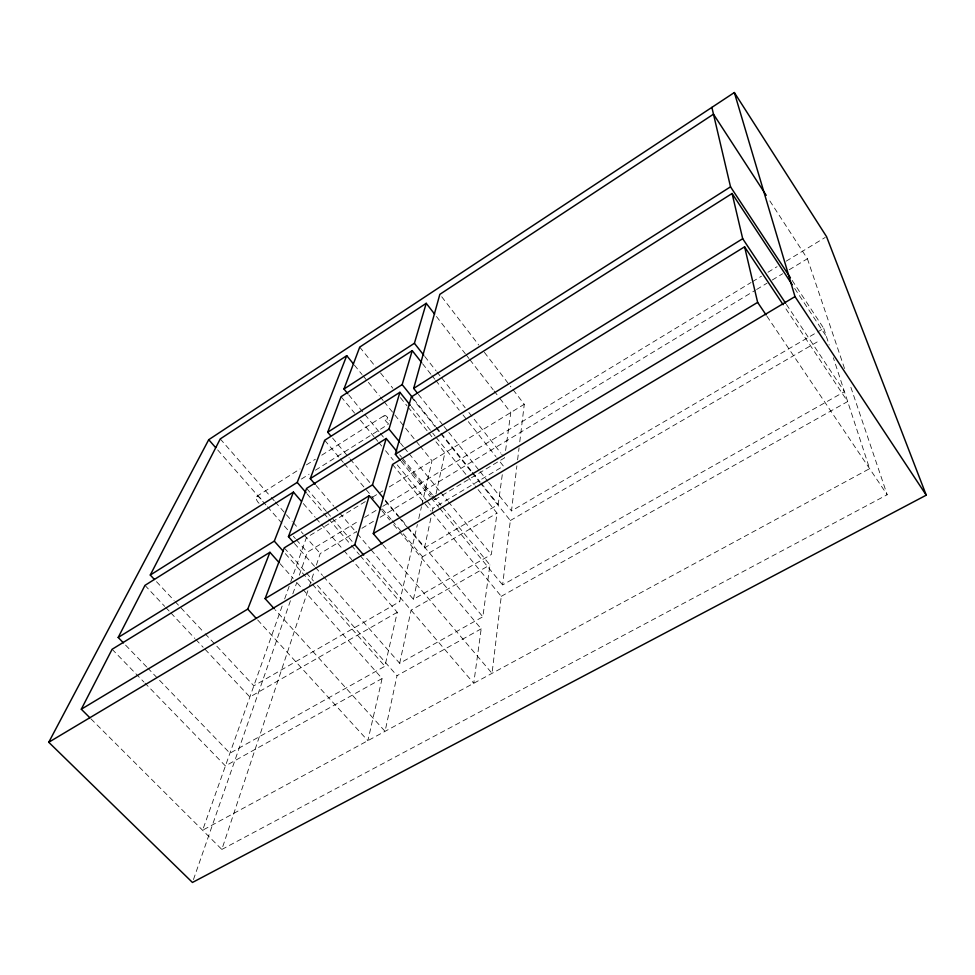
<?xml version="1.0" encoding="UTF-8"?>
<svg xmlns="http://www.w3.org/2000/svg" width="975" height="975" viewBox="0 0 975 975"><rect width="100%" height="100%" fill="white"/><g stroke="black" fill="none" stroke-linecap="round" stroke-linejoin="round"><path stroke-width="0.73" stroke-dasharray="4.88 3.66" d="M431.974 512.326L501.26 596.334L492.034 673.347L383.102 545.122M786.423 304.444L844.447 391.682L502.625 584.915L510.339 520.54L480.821 483.71M792.114 280.349L823.753 328.368L511.485 510.924L516.884 465.855M517.603 459.847L519.053 447.83M519.773 441.821L524.27 404.272L510.352 386.149M399.445 531.582L481.187 628.838L473.74 683.268L364.76 556.14M323.517 576.566L399.677 663.305L482.844 616.785L489.925 564.952L441.919 506.403M371.17 549.9L413.424 599.32L491.363 554.458L497.018 513.143L475.117 485.891M407.855 528.023L424.478 547.877L498.201 504.477L502.442 473.509M505.586 450.535L510.79 412.523L498.712 396.923M481.187 628.838L397.032 675.663L385.064 731.335L275.279 609.887M399.677 663.305L411.109 610.118L489.925 564.952M413.424 599.32L422.553 556.798L497.018 513.143M424.478 547.877L431.084 517.116M432.339 511.253L432.973 508.328L503.453 466.135L496.872 457.811M431.949 496.251L434.813 499.748L435.752 495.349M436.069 493.886L444.88 452.875L433.534 438.774M297.217 583.001L382.102 678.515L367.867 740.659L256.986 619.21M147.713 668.033L229.942 753.2L384.906 666.254L397.276 612.3L352.779 560.783M205.164 633.75L253.841 685.815L399.726 601.599L417.385 524.513M418.75 518.578L421.468 506.72M421.797 505.245L431.986 460.761L420.493 446.599M386.904 419.518L387.538 417.41M90.955 718.843L221.837 849.444L308.722 588.169M309.197 586.718L313.999 572.288M316.4 565.061L320.239 553.52L356.716 531.448M193.452 879.584L290.83 599.588M292.829 593.848L296.827 582.367M299.325 575.189L307.308 552.216L359.361 520.577M282.141 606.036L202.605 830.249L869.615 468.658L833.357 357.752M284.676 598.918L290.233 583.245M290.733 581.819L306.406 537.664L365.954 501.199M256.669 496.433L300.056 468.938M306.43 464.892L315.364 459.225M321.75 455.191L384.284 415.557M301.397 479.066L309.051 474.228M315.437 470.206L388.245 424.296M372.438 497.226L378.909 493.265M380.201 492.472L382.797 490.888M389.269 486.927L524.27 404.272M364.577 517.408L377.581 509.498M382.785 506.342L751.067 282.506M752.371 281.714L761.475 276.181M767.983 272.232L777.087 266.687M786.203 261.154L825.24 237.425M361.92 528.292L373.644 521.198M380.165 517.262L755.308 290.27M756.612 289.49L767.033 283.177M772.249 280.032L782.669 273.719M789.177 269.783L807.41 258.741L767.861 197.876M434.813 499.748L504.587 457.836L501.772 454.265M510.339 520.54L819.865 340.372M397.276 612.3L249.88 696.991L204.177 648.363M501.26 596.334L847.665 401.542L783.985 305.943M382.102 678.515L225.42 765.936L144.946 683.073M221.837 849.444L887.189 494.752L849.737 383.943M112.113 649.277L143.886 681.988M125.568 645.097L146.652 666.937M144.97 585.366L164.702 606.365M165.75 607.474L169.906 611.886M170.942 612.995L194.829 638.418M195.865 639.527L203.141 647.254M156.5 581.685L174.098 600.515M175.134 601.624L204.128 632.641M280.044 563.66L293.17 578.443M285.358 553.642L311.5 583.221M312.512 584.354L384.906 666.254M284.225 547.865L305.37 571.825M306.382 572.959L313.426 580.954M317.46 585.512L397.032 675.663M294.462 543.465L314.498 566.292M315.498 567.438L322.518 575.421M217.681 449.938L266.48 505.623M267.479 506.756L288.393 530.619M293.365 536.299L295.364 538.578M296.363 539.711L307.308 552.216M220.252 438.921L270.246 496.226M271.245 497.372L274.243 500.809M275.243 501.954L292.244 521.43M293.243 522.576L297.241 527.158M301.238 531.741L303.237 534.032M304.249 535.178L320.239 553.52M303.335 503.551L315.193 517.286M316.18 518.432L320.141 523.002M321.128 524.148L342.883 549.339M343.87 550.485L351.78 559.638M307.076 493.874L322.847 512.204M323.834 513.35L327.783 517.932M328.77 519.078L350.452 544.294M351.427 545.439L359.312 554.604M360.299 555.75L399.726 601.599M306.589 488.39L326.308 511.363M327.295 512.509L331.232 517.103M332.219 518.249L353.913 543.514M316.156 485.526L333.84 506.22M334.827 507.366L338.752 511.96M339.739 513.118L356.436 532.655M357.423 533.8L370.195 548.742M324.687 440.261L339.373 457.738M340.348 458.908L343.285 462.406M344.26 463.564L373.62 498.53M382.432 509.023L391.243 519.504M392.218 520.674L422.553 556.798M381.932 510.742L389.72 520.004M393.607 524.635L398.482 530.424M385.186 500.041L406.673 525.72M407.648 526.89L482.844 616.785M332.597 438.067L349.208 457.933M350.196 459.103L370.719 483.624M385.381 501.15L398.08 516.336M399.067 517.506L406.88 526.853M341.067 396.703L354.62 413.144M360.421 420.201L373.961 436.654M374.924 437.824L377.837 441.346M378.8 442.528L381.7 446.05M385.576 450.742L393.315 460.151M397.178 464.843L426.197 500.102M427.172 501.272L432.973 508.328M392.511 464.478L431.011 511.156M348.745 394.838L364.041 413.485M365.003 414.655L379.348 432.144M380.299 433.302L384.126 437.97M402.297 460.115L430.987 495.081M401.152 461.333L430.146 496.641M431.108 497.823L438.835 507.232M439.81 508.414L502.625 584.915M399.665 454.862L401.59 457.202M402.553 458.384L432.315 494.691M433.278 495.861L440.956 505.221M400.481 443.15L403.345 446.672M404.308 447.842L408.135 452.522M409.086 453.692L439.701 491.193M440.663 492.363L447.354 500.565M448.317 501.735L491.363 554.458M354.388 365.101L362.054 374.546M363.017 375.728L379.299 395.813M380.262 396.996L383.138 400.53M384.089 401.712L419.543 445.417M411.316 406.514L435.13 436.142M436.081 437.324L466.55 475.227M467.5 476.409L474.167 484.709M359.726 347.1L375.814 367.075M380.543 372.95L392.84 388.233M400.408 397.629L407.038 405.856M407.977 407.038L427.854 431.718M428.793 432.888L432.583 437.592M413.583 398.86L435.447 426.148M436.398 427.342L440.2 432.083M441.151 433.266L471.583 471.254M472.534 472.436L480.139 481.93M481.089 483.112L498.201 504.477M411.292 396.971L435.106 426.672M436.057 427.867L439.871 432.62M440.822 433.802L471.291 471.827M472.241 473.009L479.858 482.515M418.421 394.375L443.113 425.295M444.064 426.489L447.866 431.242M448.817 432.437L479.2 470.486M480.151 471.681L487.744 481.187M488.694 482.381L511.485 510.924M424.734 356.411L436.008 370.732M436.946 371.926L440.712 376.703M441.651 377.886L465.136 407.721M468.89 412.498L500.833 453.07M422.577 363.724L431.035 374.449M431.974 375.643L434.801 379.214M435.74 380.396L459.249 410.17M463.015 414.936L495.934 456.617M436.459 316.509L465.258 353.718M466.196 354.912L468.975 358.52M469.901 359.714L493.131 389.72M494.069 390.914L497.786 395.716M441.712 296.753L478.81 345.077M484.38 352.328L509.425 384.942M766.947 316.217L887.189 494.752M794.698 288.442L826.422 336.546M807.41 258.741L844.874 369.549M823.753 328.368L829.201 345.028M388.489 423.528A4.765 1.767 57.5 0 1 384.406 418.531A4.765 1.767 57.5 0 1 385.308 415.521A4.765 1.767 57.5 0 1 389.391 420.53M259.045 503.295A4.582 2.145 57.1 0 1 256.157 497.896A4.582 2.145 57.1 0 1 258.863 496.775A4.582 2.145 57.1 0 1 262.238 501.979"/><path stroke-width="1.46" d="M382.115 543.977L373.291 533.581L392.511 464.478L744.595 246.821L783.144 304.688M400.189 460.163L395.35 454.277L411.292 396.971L732.091 193.501L792.2 284.651M417.471 393.193L413.668 388.428L439.847 294.34L713.481 114.185L766.216 195.341M274.267 608.766L265.115 598.638L354.778 544.708L369.281 495.69L380.957 509.584M293.451 542.332L288.442 536.628L372.487 484.867L386.222 438.47L396.788 451.352M315.169 484.38L310.257 478.628L389.001 429.097L399.896 392.303L410.365 405.332M330.647 435.74L327.71 432.23L402.163 384.613L412.23 350.634L421.639 362.542M347.795 393.668L343.968 389.013L414.399 343.285L426.233 303.31L434.606 314.108M265.115 598.638L284.225 547.865L369.281 495.69M288.442 536.628L306.589 488.39L386.222 438.47M310.257 478.628L324.687 440.261L399.896 392.303M327.71 432.23L341.067 396.703L412.23 350.634M343.968 389.013L359.726 347.1L426.233 303.31M89.883 717.771L81.303 709.215L247.748 609.095L269.929 552.289L279.033 562.526M123.459 642.915L118.194 637.455L274.292 541.125L293.438 492.095L301.348 501.26M154.428 579.467L150.284 575.043L297.229 482.406L346.734 355.656L353.438 363.919M81.303 709.215L112.113 649.277L269.929 552.289M118.194 637.455L144.97 585.366L293.438 492.095M150.284 575.043L220.252 438.921L346.734 355.656M48.75 742.267L208.723 439.701L734.346 92.54L826.544 236.632L926.25 495.166L192.453 882.46L48.75 742.267L795.003 296.607L734.346 92.54M413.668 388.428L730.519 186.822L711.884 107.384M395.35 454.277L742.694 238.704L732.091 193.501M373.291 533.581L757.636 302.384L744.595 246.821M247.748 609.095L255.962 618.089M274.292 541.125L283.347 551.362M208.723 439.701L215.694 447.659M297.229 482.406L306.101 492.728M354.778 544.708L363.699 555.104M372.487 484.867L383.236 497.701M389.001 429.097L399.531 441.98M402.163 384.613L412.632 397.666M414.399 343.285L423.796 355.217M757.636 302.384L766.106 314.949M742.694 238.704L785.582 303.188M795.003 296.607L926.25 495.166M730.519 186.822L790.457 277.814"/></g></svg>
